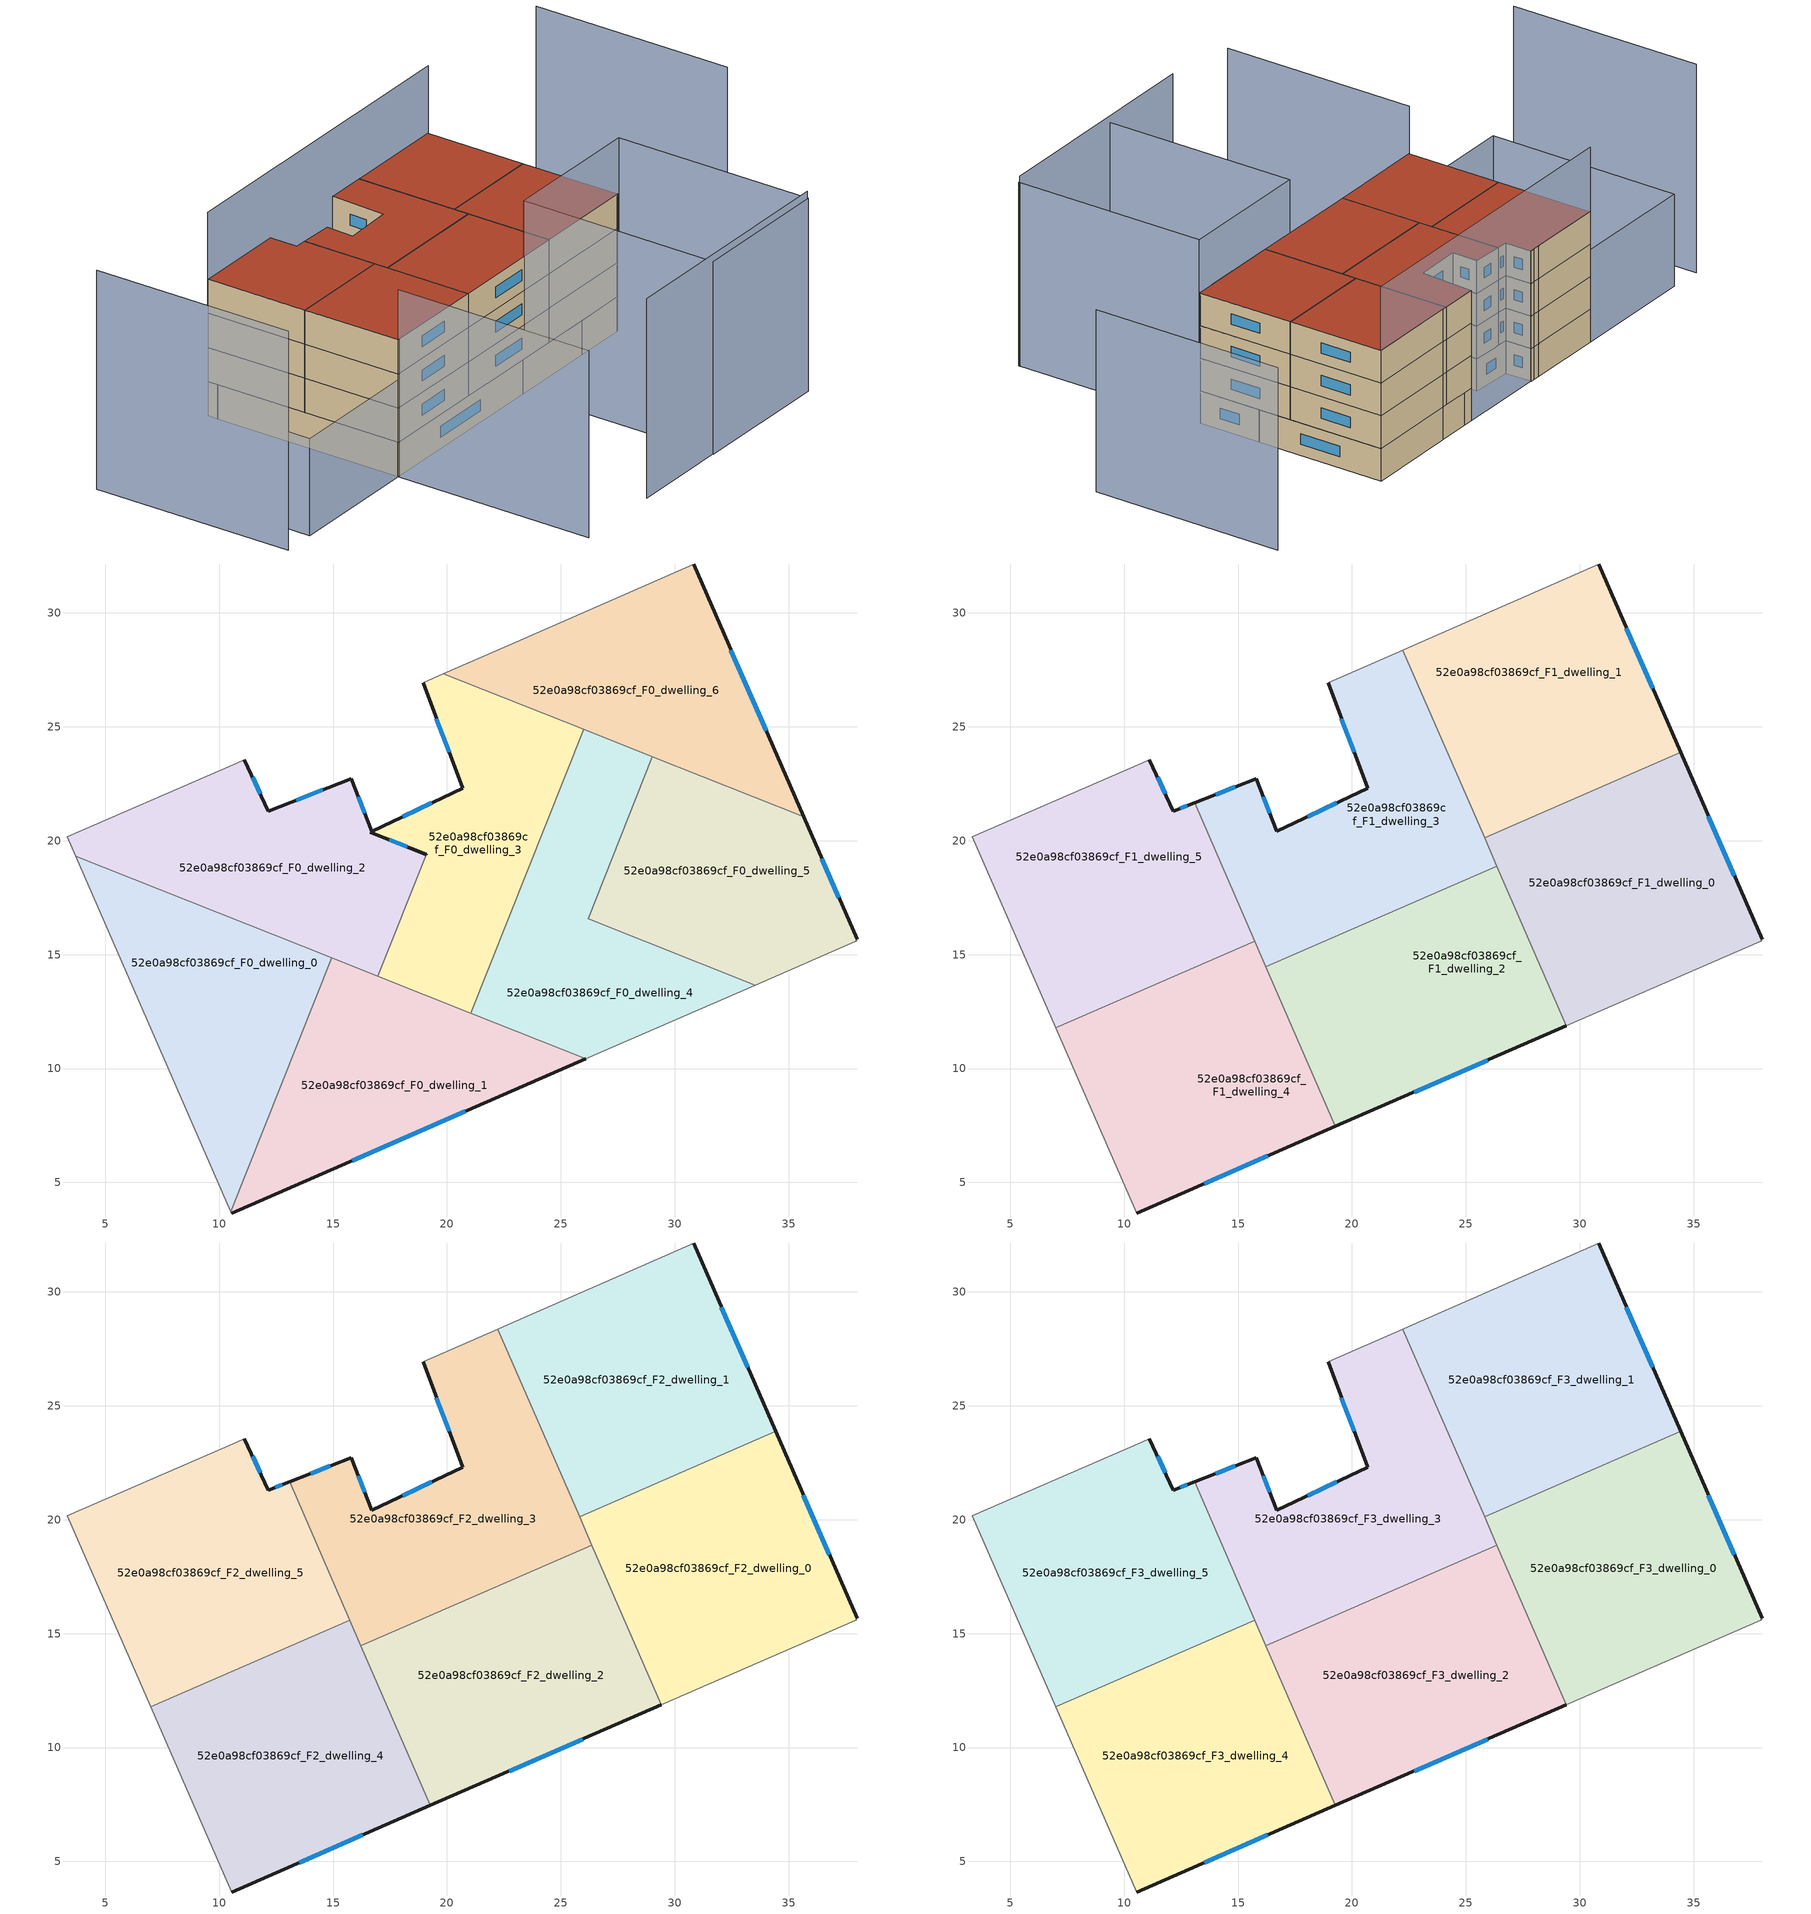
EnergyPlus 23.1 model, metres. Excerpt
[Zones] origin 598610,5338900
52e0a98cf03869cf_F0_dwelling_0
 floor ground (EU_floor_Construction): 14.95,14.86 10.52,3.72 3.71,19.32 z0
 wall to 52e0a98cf03869cf_F0_dwelling_1 (EU_wall_Construction): 10.52,3.72 14.95,14.86 z0:3
 wall adiabatic (EU_wall_Construction): 3.71,19.32 10.52,3.72 z0:3
 wall to 52e0a98cf03869cf_F0_dwelling_2 (EU_wall_Construction): 14.95,14.86 3.71,19.32 z0:3
52e0a98cf03869cf_F0_dwelling_1
 floor ground (EU_floor_Construction): 26.1,10.43 10.55,3.66 10.52,3.72 14.95,14.86 z0
 wall outside (EU_wall_Construction): 10.55,3.66 26.1,10.43 z0:3
 wall adiabatic (EU_wall_Construction): 10.52,3.72 10.55,3.66 z0:3
 wall to 52e0a98cf03869cf_F0_dwelling_4 (EU_wall_Construction): 26.1,10.43 21.05,12.43 z0:3
 wall to 52e0a98cf03869cf_F0_dwelling_3 (EU_wall_Construction): 21.05,12.43 16.97,14.05 z0:3
 wall to 52e0a98cf03869cf_F0_dwelling_2 (EU_wall_Construction): 16.97,14.06 14.95,14.86 z0:3
 window (EU_Window_Construction): 15.84,5.96 20.81,8.13 z1.02:1.98
52e0a98cf03869cf_F0_dwelling_2
 floor ground (EU_floor_Construction): 15.8,22.72 16.71,20.42 16.64,20.38 19.09,19.39 16.97,14.05 3.71,19.32 3.34,20.18 10.12,23.12 10.77,23.4 11.11,23.55 12.15,21.29 z0
 wall outside (EU_wall_Construction): 16.71,20.42 15.8,22.72 12.15,21.29 11.11,23.55 / 19.09,19.39 16.64,20.38 z0:3
 wall to 52e0a98cf03869cf_F0_dwelling_3 (EU_wall_Construction): 16.97,14.05 19.09,19.39 / 16.64,20.38 16.71,20.42 z0:3
 wall adiabatic (EU_wall_Construction): 11.11,23.55 10.77,23.4 10.12,23.12 3.34,20.18 3.71,19.32 z0:3
 window (EU_Window_Construction): 11.8,22.06 11.47,22.78 / 14.56,22.24 13.39,21.78 / 16.4,21.2 16.11,21.94 / 18.26,19.73 17.48,20.05 z1.02:1.98
52e0a98cf03869cf_F0_dwelling_3
 floor ground (EU_floor_Construction): 26,24.89 21.05,12.43 16.97,14.05 19.09,19.39 19.1,19.41 16.64,20.38 16.71,20.42 20.69,22.3 18.95,26.95 19.85,27.33 z0
 wall outside (EU_wall_Construction): 16.64,20.38 19.1,19.41 19.09,19.39 / 18.95,26.95 20.69,22.3 16.71,20.42 z0:3
 wall adiabatic (EU_wall_Construction): 19.85,27.33 18.95,26.95 z0:3
 wall to 52e0a98cf03869cf_F0_dwelling_4 (EU_wall_Construction): 21.05,12.43 26,24.89 z0:3
 wall to 52e0a98cf03869cf_F0_dwelling_6 (EU_wall_Construction): 26,24.89 19.85,27.33 z0:3
 window (EU_Window_Construction): 17.48,20.05 18.26,19.74 / 19.34,21.66 18.07,21.06 / 19.54,25.36 20.1,23.88 z1.02:1.98
52e0a98cf03869cf_F0_dwelling_4
 floor ground (EU_floor_Construction): 29.02,23.69 26.19,16.58 33.53,13.67 26.1,10.43 21.05,12.43 26,24.89 z0
 wall to 52e0a98cf03869cf_F0_dwelling_5 (EU_wall_Construction): 33.53,13.67 26.19,16.58 29.02,23.69 z0:3
 wall adiabatic (EU_wall_Construction): 26.1,10.43 33.53,13.67 z0:3
 wall to 52e0a98cf03869cf_F0_dwelling_6 (EU_wall_Construction): 29.02,23.69 26,24.89 z0:3
52e0a98cf03869cf_F0_dwelling_5
 floor ground (EU_floor_Construction): 35.66,21.05 38.01,15.67 37.95,15.59 33.53,13.67 26.19,16.58 29.02,23.69 z0
 wall outside (EU_wall_Construction): 38.01,15.67 35.66,21.05 z0:3
 wall adiabatic (EU_wall_Construction): 33.53,13.67 37.95,15.59 38.01,15.67 z0:3
 wall to 52e0a98cf03869cf_F0_dwelling_6 (EU_wall_Construction): 35.66,21.05 29.02,23.69 z0:3
 window (EU_Window_Construction): 37.21,17.5 36.46,19.22 z1.02:1.98
52e0a98cf03869cf_F0_dwelling_6
 floor ground (EU_floor_Construction): 30.82,32.15 35.66,21.05 19.85,27.33 22.67,28.56 z0
 wall outside (EU_wall_Construction): 35.66,21.05 30.82,32.15 z0:3
 wall adiabatic (EU_wall_Construction): 30.82,32.15 22.67,28.56 19.85,27.33 z0:3
 window (EU_Window_Construction): 34.02,24.83 32.47,28.37 z1.02:1.98
52e0a98cf03869cf_F1_dwelling_0
 floor to 52e0a98cf03869cf_F0_dwelling_5 (EU_floor_Construction): 35.66,21.05 38.01,15.67 37.95,15.59 33.53,13.67 27.61,16.02 26.75,17.98 27.98,21.07 31.63,22.65 z3
 floor to 52e0a98cf03869cf_F0_dwelling_6 (EU_floor_Construction): 34.43,23.88 35.66,21.05 31.63,22.65 z3
 floor to 52e0a98cf03869cf_F0_dwelling_4 (EU_floor_Construction): 27.98,21.07 26.75,17.98 25.82,20.13 z3; 33.53,13.67 29.41,11.87 27.61,16.02 z3
 wall outside (EU_wall_Construction): 38.01,15.67 34.43,23.88 z3:6
 wall to 52e0a98cf03869cf_F1_dwelling_1 (EU_wall_Construction): 34.43,23.88 25.82,20.13 z3:6
 wall adiabatic (EU_wall_Construction): 29.41,11.87 37.95,15.59 38.01,15.67 z3:6
 wall to 52e0a98cf03869cf_F1_dwelling_2 (EU_wall_Construction): 26.36,18.89 29.41,11.87 z3:6
 wall to 52e0a98cf03869cf_F1_dwelling_3 (EU_wall_Construction): 25.82,20.13 26.36,18.89 z3:6
 window (EU_Window_Construction): 36.79,18.46 35.65,21.08 z4.02:4.98
52e0a98cf03869cf_F1_dwelling_1
 floor to 52e0a98cf03869cf_F0_dwelling_6 (EU_floor_Construction): 30.82,32.15 34.43,23.88 31.63,22.65 23.28,25.97 22.23,28.37 22.67,28.56 z3
 floor to 52e0a98cf03869cf_F0_dwelling_5 (EU_floor_Construction): 31.63,22.65 27.98,21.07 29.02,23.69 z3
 floor to 52e0a98cf03869cf_F0_dwelling_4 (EU_floor_Construction): 29.02,23.69 27.98,21.07 25.82,20.13 24.93,22.18 26,24.89 z3
 floor to 52e0a98cf03869cf_F0_dwelling_3 (EU_floor_Construction): 26,24.89 24.93,22.18 23.28,25.97 z3
 wall outside (EU_wall_Construction): 34.43,23.88 30.82,32.15 z3:6
 wall adiabatic (EU_wall_Construction): 30.82,32.15 22.67,28.56 22.23,28.37 z3:6
 wall to 52e0a98cf03869cf_F1_dwelling_3 (EU_wall_Construction): 22.23,28.37 25.82,20.13 z3:6
 window (EU_Window_Construction): 33.2,26.69 32.05,29.33 z4.02:4.98
52e0a98cf03869cf_F1_dwelling_2
 floor to 52e0a98cf03869cf_F0_dwelling_4 (EU_floor_Construction): 26.75,17.98 26.19,16.58 27.61,16.02 29.41,11.87 26.1,10.43 21.05,12.43 23.04,17.44 26.36,18.89 z3
 floor to 52e0a98cf03869cf_F0_dwelling_3 (EU_floor_Construction): 23.04,17.44 21.05,12.43 16.97,14.05 17.33,14.95 z3
 floor to 52e0a98cf03869cf_F0_dwelling_5 (EU_floor_Construction): 26.75,17.98 27.61,16.02 26.19,16.58 z3
 floor to 52e0a98cf03869cf_F0_dwelling_1 (EU_floor_Construction): 26.1,10.43 19.28,7.46 16.29,14.33 z3
 floor to 52e0a98cf03869cf_F0_dwelling_2 (EU_floor_Construction): 17.33,14.95 16.97,14.06 16.29,14.33 16.22,14.47 z3
 wall outside (EU_wall_Construction): 19.28,7.46 29.41,11.87 z3:6
 wall to 52e0a98cf03869cf_F1_dwelling_3 (EU_wall_Construction): 26.36,18.89 16.22,14.47 z3:6
 wall to 52e0a98cf03869cf_F1_dwelling_4 (EU_wall_Construction): 16.22,14.47 19.28,7.46 z3:6
 window (EU_Window_Construction): 22.73,8.96 25.97,10.37 z4.02:4.98
52e0a98cf03869cf_F1_dwelling_3
 floor outside (EU_floor_Construction): 19.1,19.41 19.09,19.39 16.64,20.38 z3
 floor to 52e0a98cf03869cf_F0_dwelling_3 (EU_floor_Construction): 23.28,25.97 24.93,22.18 23.04,17.44 17.33,14.95 19.09,19.39 19.1,19.41 16.64,20.38 16.71,20.42 20.69,22.3 18.95,26.95 19.85,27.33 z3
 floor to 52e0a98cf03869cf_F0_dwelling_6 (EU_floor_Construction): 22.23,28.37 23.28,25.97 19.85,27.33 z3
 floor to 52e0a98cf03869cf_F0_dwelling_2 (EU_floor_Construction): 15.8,22.72 16.71,20.42 16.64,20.38 19.09,19.39 17.33,14.95 16.22,14.47 13.09,21.66 z3
 floor to 52e0a98cf03869cf_F0_dwelling_4 (EU_floor_Construction): 24.93,22.18 26.36,18.89 23.04,17.44 z3
 wall outside (EU_wall_Construction): 18.95,26.95 20.69,22.3 16.71,20.42 15.8,22.73 13.09,21.66 z3:6
 wall adiabatic (EU_wall_Construction): 22.23,28.37 18.95,26.95 z3:6
 wall to 52e0a98cf03869cf_F1_dwelling_5 (EU_wall_Construction): 13.09,21.66 15.73,15.6 z3:6
 wall to 52e0a98cf03869cf_F1_dwelling_4 (EU_wall_Construction): 15.73,15.6 16.22,14.47 z3:6
 window (EU_Window_Construction): 14.88,22.36 14.01,22.02 / 16.4,21.2 16.11,21.94 / 19.34,21.66 18.06,21.06 / 19.54,25.36 20.1,23.88 z4.02:4.98
52e0a98cf03869cf_F1_dwelling_4
 floor to 52e0a98cf03869cf_F0_dwelling_0 (EU_floor_Construction): 14.95,14.86 10.52,3.72 7,11.79 14.47,15.05 z3
 floor to 52e0a98cf03869cf_F0_dwelling_1 (EU_floor_Construction): 16.29,14.33 19.28,7.46 10.55,3.66 10.52,3.72 14.95,14.86 z3
 floor to 52e0a98cf03869cf_F0_dwelling_2 (EU_floor_Construction): 15.73,15.6 16.29,14.33 14.47,15.05 z3
 wall outside (EU_wall_Construction): 10.55,3.66 19.28,7.46 z3:6
 wall to 52e0a98cf03869cf_F1_dwelling_5 (EU_wall_Construction): 15.73,15.6 7,11.79 z3:6
 wall adiabatic (EU_wall_Construction): 7,11.79 10.55,3.66 z3:6
 window (EU_Window_Construction): 13.52,4.95 16.31,6.17 z4.02:4.98
52e0a98cf03869cf_F1_dwelling_5
 floor to 52e0a98cf03869cf_F0_dwelling_2 (EU_floor_Construction): 13.09,21.66 15.73,15.6 14.47,15.05 3.71,19.32 3.34,20.18 10.12,23.12 10.77,23.4 11.11,23.55 12.15,21.29 z3
 floor to 52e0a98cf03869cf_F0_dwelling_0 (EU_floor_Construction): 14.47,15.05 7,11.79 3.71,19.32 z3
 wall outside (EU_wall_Construction): 13.09,21.66 12.15,21.29 11.11,23.55 z3:6
 wall adiabatic (EU_wall_Construction): 11.11,23.55 10.77,23.4 10.12,23.12 3.34,20.18 7,11.79 z3:6
 window (EU_Window_Construction): 12.77,21.53 12.47,21.42 / 11.8,22.06 11.47,22.78 z4.02:4.98
52e0a98cf03869cf_F2_dwelling_0
 floor to 52e0a98cf03869cf_F1_dwelling_0 (EU_floor_Construction): 34.43,23.88 38.01,15.67 37.95,15.59 29.41,11.87 25.82,20.13 z6
 wall outside (EU_wall_Construction): 38.01,15.67 34.43,23.88 z6:9
 wall to 52e0a98cf03869cf_F2_dwelling_1 (EU_wall_Construction): 34.43,23.88 25.82,20.13 z6:9
 wall adiabatic (EU_wall_Construction): 29.41,11.87 37.95,15.59 38.01,15.67 z6:9
 wall to 52e0a98cf03869cf_F2_dwelling_2 (EU_wall_Construction): 26.36,18.89 29.41,11.87 z6:9
 wall to 52e0a98cf03869cf_F2_dwelling_3 (EU_wall_Construction): 25.82,20.13 26.36,18.89 z6:9
 window (EU_Window_Construction): 36.79,18.46 35.65,21.08 z7.02:7.98
52e0a98cf03869cf_F2_dwelling_1
 floor to 52e0a98cf03869cf_F1_dwelling_1 (EU_floor_Construction): 30.82,32.15 34.43,23.88 25.82,20.13 22.23,28.37 22.67,28.56 z6
 wall outside (EU_wall_Construction): 34.43,23.88 30.82,32.15 z6:9
 wall adiabatic (EU_wall_Construction): 30.82,32.15 22.67,28.56 22.23,28.37 z6:9
 wall to 52e0a98cf03869cf_F2_dwelling_3 (EU_wall_Construction): 22.23,28.37 25.82,20.13 z6:9
 window (EU_Window_Construction): 33.2,26.69 32.05,29.33 z7.02:7.98
52e0a98cf03869cf_F2_dwelling_2
 floor to 52e0a98cf03869cf_F1_dwelling_2 (EU_floor_Construction): 26.36,18.89 29.41,11.87 19.28,7.46 16.22,14.47 z6
 wall outside (EU_wall_Construction): 19.28,7.46 29.41,11.87 z6:9
 wall to 52e0a98cf03869cf_F2_dwelling_3 (EU_wall_Construction): 26.36,18.89 16.22,14.47 z6:9
 wall to 52e0a98cf03869cf_F2_dwelling_4 (EU_wall_Construction): 16.22,14.47 19.28,7.46 z6:9
 window (EU_Window_Construction): 22.73,8.96 25.97,10.37 z7.02:7.98
52e0a98cf03869cf_F2_dwelling_3
 floor to 52e0a98cf03869cf_F1_dwelling_3 (EU_floor_Construction): 22.23,28.37 26.36,18.89 16.22,14.47 13.09,21.66 15.8,22.73 16.71,20.42 20.69,22.3 18.95,26.95 z6
 wall outside (EU_wall_Construction): 18.95,26.95 20.69,22.3 16.71,20.42 15.8,22.73 13.09,21.66 z6:9
 wall adiabatic (EU_wall_Construction): 22.23,28.37 18.95,26.95 z6:9
 wall to 52e0a98cf03869cf_F2_dwelling_5 (EU_wall_Construction): 13.09,21.66 15.73,15.6 z6:9
 wall to 52e0a98cf03869cf_F2_dwelling_4 (EU_wall_Construction): 15.73,15.6 16.22,14.47 z6:9
 window (EU_Window_Construction): 14.88,22.36 14.01,22.02 / 16.4,21.2 16.11,21.94 / 19.34,21.66 18.06,21.06 / 19.54,25.36 20.1,23.88 z7.02:7.98
52e0a98cf03869cf_F2_dwelling_4
 floor to 52e0a98cf03869cf_F1_dwelling_4 (EU_floor_Construction): 15.73,15.6 19.28,7.46 10.55,3.66 7,11.79 z6
 wall outside (EU_wall_Construction): 10.55,3.66 19.28,7.46 z6:9
 wall to 52e0a98cf03869cf_F2_dwelling_5 (EU_wall_Construction): 15.73,15.6 7,11.79 z6:9
 wall adiabatic (EU_wall_Construction): 7,11.79 10.55,3.66 z6:9
 window (EU_Window_Construction): 13.52,4.95 16.31,6.17 z7.02:7.98
52e0a98cf03869cf_F2_dwelling_5
 floor to 52e0a98cf03869cf_F1_dwelling_5 (EU_floor_Construction): 13.09,21.66 15.73,15.6 7,11.79 3.34,20.18 10.12,23.12 10.77,23.4 11.11,23.55 12.15,21.29 z6
 wall outside (EU_wall_Construction): 13.09,21.66 12.15,21.29 11.11,23.55 z6:9
 wall adiabatic (EU_wall_Construction): 11.11,23.55 10.77,23.4 10.12,23.12 3.34,20.18 7,11.79 z6:9
 window (EU_Window_Construction): 12.77,21.53 12.47,21.42 / 11.8,22.06 11.47,22.78 z7.02:7.98
52e0a98cf03869cf_F3_dwelling_0
 floor to 52e0a98cf03869cf_F2_dwelling_0 (EU_floor_Construction): 34.43,23.88 38.01,15.67 37.95,15.59 29.41,11.87 25.82,20.13 z9
 wall outside (EU_wall_Construction): 38.01,15.67 34.43,23.88 z9:12
 wall to 52e0a98cf03869cf_F3_dwelling_1 (EU_wall_Construction): 34.43,23.88 25.82,20.13 z9:12
 wall adiabatic (EU_wall_Construction): 29.41,11.87 37.95,15.59 38.01,15.67 z9:12
 wall to 52e0a98cf03869cf_F3_dwelling_2 (EU_wall_Construction): 26.36,18.89 29.41,11.87 z9:12
 wall to 52e0a98cf03869cf_F3_dwelling_3 (EU_wall_Construction): 25.82,20.13 26.36,18.89 z9:12
 window (EU_Window_Construction): 36.79,18.46 35.65,21.08 z10.02:10.98
 roof outside (EU_roof_Construction): 37.95,15.59 38.01,15.67 34.43,23.88 25.82,20.13 29.41,11.87 z12
52e0a98cf03869cf_F3_dwelling_1
 floor to 52e0a98cf03869cf_F2_dwelling_1 (EU_floor_Construction): 30.82,32.15 34.43,23.88 25.82,20.13 22.23,28.37 22.67,28.56 z9
 wall outside (EU_wall_Construction): 34.43,23.88 30.82,32.15 z9:12
 wall adiabatic (EU_wall_Construction): 30.82,32.15 22.67,28.56 22.23,28.37 z9:12
 wall to 52e0a98cf03869cf_F3_dwelling_3 (EU_wall_Construction): 22.23,28.37 25.82,20.13 z9:12
 window (EU_Window_Construction): 33.2,26.69 32.05,29.33 z10.02:10.98
 roof outside (EU_roof_Construction): 34.43,23.88 30.82,32.15 22.67,28.56 22.23,28.37 25.82,20.13 z12
52e0a98cf03869cf_F3_dwelling_2
 floor to 52e0a98cf03869cf_F2_dwelling_2 (EU_floor_Construction): 26.36,18.89 29.41,11.87 19.28,7.46 16.22,14.47 z9
 wall outside (EU_wall_Construction): 19.28,7.46 29.41,11.87 z9:12
 wall to 52e0a98cf03869cf_F3_dwelling_3 (EU_wall_Construction): 26.36,18.89 16.22,14.47 z9:12
 wall to 52e0a98cf03869cf_F3_dwelling_4 (EU_wall_Construction): 16.22,14.47 19.28,7.46 z9:12
 window (EU_Window_Construction): 22.73,8.96 25.97,10.37 z10.02:10.98
 roof outside (EU_roof_Construction): 29.41,11.87 26.36,18.89 16.22,14.47 19.28,7.46 z12
52e0a98cf03869cf_F3_dwelling_3
 floor to 52e0a98cf03869cf_F2_dwelling_3 (EU_floor_Construction): 22.23,28.37 26.36,18.89 16.22,14.47 13.09,21.66 15.8,22.73 16.71,20.42 20.69,22.3 18.95,26.95 z9
 wall outside (EU_wall_Construction): 18.95,26.95 20.69,22.3 16.71,20.42 15.8,22.73 13.09,21.66 z9:12
 wall adiabatic (EU_wall_Construction): 22.23,28.37 18.95,26.95 z9:12
 wall to 52e0a98cf03869cf_F3_dwelling_5 (EU_wall_Construction): 13.09,21.66 15.73,15.6 z9:12
 wall to 52e0a98cf03869cf_F3_dwelling_4 (EU_wall_Construction): 15.73,15.6 16.22,14.47 z9:12
 window (EU_Window_Construction): 14.88,22.36 14.01,22.02 / 16.4,21.2 16.11,21.94 / 19.34,21.66 18.06,21.06 / 19.54,25.36 20.1,23.88 z10.02:10.98
 roof outside (EU_roof_Construction): 26.36,18.89 22.23,28.37 18.95,26.95 20.69,22.3 16.71,20.42 15.8,22.73 13.09,21.66 16.22,14.47 z12
52e0a98cf03869cf_F3_dwelling_4
 floor to 52e0a98cf03869cf_F2_dwelling_4 (EU_floor_Construction): 15.73,15.6 19.28,7.46 10.55,3.66 7,11.79 z9
 wall outside (EU_wall_Construction): 10.55,3.66 19.28,7.46 z9:12
 wall to 52e0a98cf03869cf_F3_dwelling_5 (EU_wall_Construction): 15.73,15.6 7,11.79 z9:12
 wall adiabatic (EU_wall_Construction): 7,11.79 10.55,3.66 z9:12
 window (EU_Window_Construction): 13.52,4.95 16.31,6.17 z10.02:10.98
 roof outside (EU_roof_Construction): 19.28,7.46 15.73,15.6 7,11.79 10.55,3.66 z12
52e0a98cf03869cf_F3_dwelling_5
 floor to 52e0a98cf03869cf_F2_dwelling_5 (EU_floor_Construction): 13.09,21.66 15.73,15.6 7,11.79 3.34,20.18 10.12,23.12 10.77,23.4 11.11,23.55 12.15,21.29 z9
 wall outside (EU_wall_Construction): 13.09,21.66 12.15,21.29 11.11,23.55 z9:12
 wall adiabatic (EU_wall_Construction): 11.11,23.55 10.77,23.4 10.12,23.12 3.34,20.18 7,11.79 z9:12
 window (EU_Window_Construction): 12.77,21.53 12.47,21.42 / 11.8,22.06 11.47,22.78 z10.02:10.98
 roof outside (EU_roof_Construction): 15.73,15.6 13.09,21.66 12.15,21.29 11.11,23.55 10.77,23.4 10.12,23.12 3.34,20.18 7,11.79 z12
shading: 10.54,3.69 17.75,-12.85 z0:16.4; -10.49,14.25 -3.25,-2.32 z0:19.2; 25.08,-9.55 45.23,-0.72 z0:17.5; 26.21,10.47 38.09,15.65 / 38.09,15.65 45.26,-0.8 / 45.26,-0.8 33.38,-5.97 / 33.38,-5.97 26.21,10.47 z0:16.9; 51.65,21.52 44.44,38.08 z0:16.8; 10.55,3.66 -0.53,-1.15 / -0.53,-1.15 -7.71,15.4 / -7.71,15.4 3.36,20.2 / 3.36,20.2 10.55,3.66 z0:8.5; 30.84,32.11 3.31,20.14 z0:17.9
[Building]
EU S2 Campaign: North Axis=0; Terrain=City; Solar Distribution=FullExterior
[Site:Location]
Vienna: Latitude=48; Longitude=16.5; Time Zone=1; Elevation=183
[SizingPeriod:WeatherFileDays]
AnnualSizingPeriod: Begin Month=1; Begin Day of Month=1; End Month=12; End Day of Month=31; Day of Week for Start Day=Monday; Use Weather File Daylight Saving Period=No; Use Weather File Rain and Snow Indicators=No
[MATERIAL]
EU_InternalMass_Material: Roughness=MediumRough; Thickness=0.1; Conductivity=1; Density=1800; Specific Heat=900; Thermal Absorptance=0.9; Solar Absorptance=0.7; Visible Absorptance=0.7
[MATERIAL:NOMASS] Roughness=MediumRough; Thermal Absorptance=0.9; Solar Absorptance=0.7; Visible Absorptance=0.7
Name | Thermal Resistance
EU_wall_NoMass | 0.942466
EU_roof_NoMass | 0.551687
EU_floor_NoMass | 0.66527
[WINDOWMATERIAL:SIMPLEGLAZINGSYSTEM]
EU_Window_SimpleGlazing: UFactor=2.03367; Solar Heat Gain Coefficient=0.65; Visible Transmittance=0.65
[CONSTRUCTION]
EU_wall_Construction: EU_wall_NoMass
EU_roof_Construction: EU_roof_NoMass
EU_floor_Construction: EU_floor_NoMass
EU_Window_Construction: EU_Window_SimpleGlazing
EU_InternalMass_Construction: EU_InternalMass_Material
[ZONE] Type=1; Multiplier=1; Ceiling Height=autocalculate; Floor Area=autocalculate; Part of Total Floor Area=Yes
Name | Volume
52e0a98cf03869cf_F0_dwelling_0 | 217.397
52e0a98cf03869cf_F1_dwelling_0; 52e0a98cf03869cf_F2_dwelling_0; 52e0a98cf03869cf_F3_dwelling_0 | 253.63
52e0a98cf03869cf_F0_dwelling_1 | 217.39
52e0a98cf03869cf_F1_dwelling_1; 52e0a98cf03869cf_F2_dwelling_1; 52e0a98cf03869cf_F3_dwelling_1 | 253.622
52e0a98cf03869cf_F0_dwelling_2 | 229.225
52e0a98cf03869cf_F1_dwelling_2; 52e0a98cf03869cf_F2_dwelling_2; 52e0a98cf03869cf_F3_dwelling_2 | 253.649
52e0a98cf03869cf_F0_dwelling_3 | 206.827
52e0a98cf03869cf_F1_dwelling_3; 52e0a98cf03869cf_F2_dwelling_3; 52e0a98cf03869cf_F3_dwelling_3 | 253.655
52e0a98cf03869cf_F0_dwelling_4 | 217.392
52e0a98cf03869cf_F1_dwelling_4; 52e0a98cf03869cf_F2_dwelling_4; 52e0a98cf03869cf_F3_dwelling_4 | 253.617
52e0a98cf03869cf_F0_dwelling_5 | 216.137
52e0a98cf03869cf_F1_dwelling_5; 52e0a98cf03869cf_F2_dwelling_5; 52e0a98cf03869cf_F3_dwelling_5 | 253.633
52e0a98cf03869cf_F0_dwelling_6 | 217.402
[INTERNALMASS] Construction=EU_InternalMass_Construction
Name | Zone or ZoneList | Surface Area
52e0a98cf03869cf_F0_dwelling_0_EU_InternalMass | 52e0a98cf03869cf_F0_dwelling_0 | 72.4671
52e0a98cf03869cf_F0_dwelling_1_EU_InternalMass | 52e0a98cf03869cf_F0_dwelling_1 | 72.4639
52e0a98cf03869cf_F0_dwelling_2_EU_InternalMass | 52e0a98cf03869cf_F0_dwelling_2 | 76.4248
52e0a98cf03869cf_F0_dwelling_3_EU_InternalMass | 52e0a98cf03869cf_F0_dwelling_3 | 68.9419
52e0a98cf03869cf_F0_dwelling_4_EU_InternalMass | 52e0a98cf03869cf_F0_dwelling_4 | 72.4659
52e0a98cf03869cf_F0_dwelling_5_EU_InternalMass | 52e0a98cf03869cf_F0_dwelling_5 | 72.0465
52e0a98cf03869cf_F0_dwelling_6_EU_InternalMass | 52e0a98cf03869cf_F0_dwelling_6 | 72.4678
52e0a98cf03869cf_F1_dwelling_0_EU_InternalMass | 52e0a98cf03869cf_F1_dwelling_0 | 84.5436
52e0a98cf03869cf_F1_dwelling_1_EU_InternalMass | 52e0a98cf03869cf_F1_dwelling_1 | 84.5408
52e0a98cf03869cf_F1_dwelling_2_EU_InternalMass | 52e0a98cf03869cf_F1_dwelling_2 | 84.55
52e0a98cf03869cf_F1_dwelling_3_EU_InternalMass | 52e0a98cf03869cf_F1_dwelling_3 | 84.5515
52e0a98cf03869cf_F1_dwelling_4_EU_InternalMass | 52e0a98cf03869cf_F1_dwelling_4 | 84.5393
52e0a98cf03869cf_F1_dwelling_5_EU_InternalMass | 52e0a98cf03869cf_F1_dwelling_5 | 84.5445
52e0a98cf03869cf_F2_dwelling_0_EU_InternalMass | 52e0a98cf03869cf_F2_dwelling_0 | 84.5436
52e0a98cf03869cf_F2_dwelling_1_EU_InternalMass | 52e0a98cf03869cf_F2_dwelling_1 | 84.5408
52e0a98cf03869cf_F2_dwelling_2_EU_InternalMass | 52e0a98cf03869cf_F2_dwelling_2 | 84.55
52e0a98cf03869cf_F2_dwelling_3_EU_InternalMass | 52e0a98cf03869cf_F2_dwelling_3 | 84.5515
52e0a98cf03869cf_F2_dwelling_4_EU_InternalMass | 52e0a98cf03869cf_F2_dwelling_4 | 84.5393
52e0a98cf03869cf_F2_dwelling_5_EU_InternalMass | 52e0a98cf03869cf_F2_dwelling_5 | 84.5445
52e0a98cf03869cf_F3_dwelling_0_EU_InternalMass | 52e0a98cf03869cf_F3_dwelling_0 | 84.5436
52e0a98cf03869cf_F3_dwelling_1_EU_InternalMass | 52e0a98cf03869cf_F3_dwelling_1 | 84.5408
52e0a98cf03869cf_F3_dwelling_2_EU_InternalMass | 52e0a98cf03869cf_F3_dwelling_2 | 84.55
52e0a98cf03869cf_F3_dwelling_3_EU_InternalMass | 52e0a98cf03869cf_F3_dwelling_3 | 84.5515
52e0a98cf03869cf_F3_dwelling_4_EU_InternalMass | 52e0a98cf03869cf_F3_dwelling_4 | 84.5393
52e0a98cf03869cf_F3_dwelling_5_EU_InternalMass | 52e0a98cf03869cf_F3_dwelling_5 | 84.5445
[OTHEREQUIPMENT] Fuel Type=Electricity; Design Level Calculation Method=Watts/Area; Power per Zone Floor Area=1; Fraction Latent=0; Fraction Radiant=0; Fraction Lost=0; Carbon Dioxide Generation Rate=0; EndUse Subcategory=EU_Step8_InternalGains
Name | Zone or ZoneList or Space or SpaceList | Schedule
EU_Step8_InternalGain_52e0a98cf03869cf_F0_dwelling_0_f000 | 52e0a98cf03869cf_F0_dwelling_0 | EU_Step8_GainSchedule_52e0a98cf03869cf_F0_dwelling_0_f000
EU_Step8_InternalGain_52e0a98cf03869cf_F0_dwelling_1_f000 | 52e0a98cf03869cf_F0_dwelling_1 | EU_Step8_GainSchedule_52e0a98cf03869cf_F0_dwelling_1_f000
EU_Step8_InternalGain_52e0a98cf03869cf_F0_dwelling_2_f000 | 52e0a98cf03869cf_F0_dwelling_2 | EU_Step8_GainSchedule_52e0a98cf03869cf_F0_dwelling_2_f000
EU_Step8_InternalGain_52e0a98cf03869cf_F0_dwelling_3_f000 | 52e0a98cf03869cf_F0_dwelling_3 | EU_Step8_GainSchedule_52e0a98cf03869cf_F0_dwelling_3_f000
EU_Step8_InternalGain_52e0a98cf03869cf_F0_dwelling_4_f000 | 52e0a98cf03869cf_F0_dwelling_4 | EU_Step8_GainSchedule_52e0a98cf03869cf_F0_dwelling_4_f000
EU_Step8_InternalGain_52e0a98cf03869cf_F0_dwelling_5_f000 | 52e0a98cf03869cf_F0_dwelling_5 | EU_Step8_GainSchedule_52e0a98cf03869cf_F0_dwelling_5_f000
EU_Step8_InternalGain_52e0a98cf03869cf_F0_dwelling_6_f000 | 52e0a98cf03869cf_F0_dwelling_6 | EU_Step8_GainSchedule_52e0a98cf03869cf_F0_dwelling_6_f000
EU_Step8_InternalGain_52e0a98cf03869cf_F1_dwelling_0_f000 | 52e0a98cf03869cf_F1_dwelling_0 | EU_Step8_GainSchedule_52e0a98cf03869cf_F1_dwelling_0_f000
EU_Step8_InternalGain_52e0a98cf03869cf_F1_dwelling_1_f000 | 52e0a98cf03869cf_F1_dwelling_1 | EU_Step8_GainSchedule_52e0a98cf03869cf_F1_dwelling_1_f000
EU_Step8_InternalGain_52e0a98cf03869cf_F1_dwelling_2_f000 | 52e0a98cf03869cf_F1_dwelling_2 | EU_Step8_GainSchedule_52e0a98cf03869cf_F1_dwelling_2_f000
EU_Step8_InternalGain_52e0a98cf03869cf_F1_dwelling_3_f000 | 52e0a98cf03869cf_F1_dwelling_3 | EU_Step8_GainSchedule_52e0a98cf03869cf_F1_dwelling_3_f000
EU_Step8_InternalGain_52e0a98cf03869cf_F1_dwelling_4_f000 | 52e0a98cf03869cf_F1_dwelling_4 | EU_Step8_GainSchedule_52e0a98cf03869cf_F1_dwelling_4_f000
EU_Step8_InternalGain_52e0a98cf03869cf_F1_dwelling_5_f000 | 52e0a98cf03869cf_F1_dwelling_5 | EU_Step8_GainSchedule_52e0a98cf03869cf_F1_dwelling_5_f000
EU_Step8_InternalGain_52e0a98cf03869cf_F2_dwelling_0_f000 | 52e0a98cf03869cf_F2_dwelling_0 | EU_Step8_GainSchedule_52e0a98cf03869cf_F2_dwelling_0_f000
EU_Step8_InternalGain_52e0a98cf03869cf_F2_dwelling_1_f000 | 52e0a98cf03869cf_F2_dwelling_1 | EU_Step8_GainSchedule_52e0a98cf03869cf_F2_dwelling_1_f000
EU_Step8_InternalGain_52e0a98cf03869cf_F2_dwelling_2_f000 | 52e0a98cf03869cf_F2_dwelling_2 | EU_Step8_GainSchedule_52e0a98cf03869cf_F2_dwelling_2_f000
EU_Step8_InternalGain_52e0a98cf03869cf_F2_dwelling_3_f000 | 52e0a98cf03869cf_F2_dwelling_3 | EU_Step8_GainSchedule_52e0a98cf03869cf_F2_dwelling_3_f000
EU_Step8_InternalGain_52e0a98cf03869cf_F2_dwelling_4_f000 | 52e0a98cf03869cf_F2_dwelling_4 | EU_Step8_GainSchedule_52e0a98cf03869cf_F2_dwelling_4_f000
EU_Step8_InternalGain_52e0a98cf03869cf_F2_dwelling_5_f000 | 52e0a98cf03869cf_F2_dwelling_5 | EU_Step8_GainSchedule_52e0a98cf03869cf_F2_dwelling_5_f000
EU_Step8_InternalGain_52e0a98cf03869cf_F3_dwelling_0_f000 | 52e0a98cf03869cf_F3_dwelling_0 | EU_Step8_GainSchedule_52e0a98cf03869cf_F3_dwelling_0_f000
EU_Step8_InternalGain_52e0a98cf03869cf_F3_dwelling_1_f000 | 52e0a98cf03869cf_F3_dwelling_1 | EU_Step8_GainSchedule_52e0a98cf03869cf_F3_dwelling_1_f000
EU_Step8_InternalGain_52e0a98cf03869cf_F3_dwelling_2_f000 | 52e0a98cf03869cf_F3_dwelling_2 | EU_Step8_GainSchedule_52e0a98cf03869cf_F3_dwelling_2_f000
EU_Step8_InternalGain_52e0a98cf03869cf_F3_dwelling_3_f000 | 52e0a98cf03869cf_F3_dwelling_3 | EU_Step8_GainSchedule_52e0a98cf03869cf_F3_dwelling_3_f000
EU_Step8_InternalGain_52e0a98cf03869cf_F3_dwelling_4_f000 | 52e0a98cf03869cf_F3_dwelling_4 | EU_Step8_GainSchedule_52e0a98cf03869cf_F3_dwelling_4_f000
EU_Step8_InternalGain_52e0a98cf03869cf_F3_dwelling_5_f000 | 52e0a98cf03869cf_F3_dwelling_5 | EU_Step8_GainSchedule_52e0a98cf03869cf_F3_dwelling_5_f000
[ZONEVENTILATION:DESIGNFLOWRATE] Schedule=EU_AlwaysOn; Design Flow Rate Calculation Method=AirChanges/Hour; Air Changes per Hour=0.530523; Ventilation Type=Natural; Fan Pressure Rise=0; Fan Total Efficiency=1; Constant Term Coefficient=1; Temperature Term Coefficient=0; Velocity Term Coefficient=0; Velocity Squared Term Coefficient=0; Minimum Indoor Temperature=-100; Maximum Indoor Temperature=100; Delta Temperature=-100; Minimum Outdoor Temperature=-100; Maximum Outdoor Temperature=100; Maximum Wind Speed=40
Name | Zone or ZoneList or Space or SpaceList
EU_ConstantAir_52e0a98cf03869cf_F0_dwelling_0 | 52e0a98cf03869cf_F0_dwelling_0
EU_ConstantAir_52e0a98cf03869cf_F0_dwelling_1 | 52e0a98cf03869cf_F0_dwelling_1
EU_ConstantAir_52e0a98cf03869cf_F0_dwelling_2 | 52e0a98cf03869cf_F0_dwelling_2
EU_ConstantAir_52e0a98cf03869cf_F0_dwelling_3 | 52e0a98cf03869cf_F0_dwelling_3
EU_ConstantAir_52e0a98cf03869cf_F0_dwelling_4 | 52e0a98cf03869cf_F0_dwelling_4
EU_ConstantAir_52e0a98cf03869cf_F0_dwelling_5 | 52e0a98cf03869cf_F0_dwelling_5
EU_ConstantAir_52e0a98cf03869cf_F0_dwelling_6 | 52e0a98cf03869cf_F0_dwelling_6
EU_ConstantAir_52e0a98cf03869cf_F1_dwelling_0 | 52e0a98cf03869cf_F1_dwelling_0
EU_ConstantAir_52e0a98cf03869cf_F1_dwelling_1 | 52e0a98cf03869cf_F1_dwelling_1
EU_ConstantAir_52e0a98cf03869cf_F1_dwelling_2 | 52e0a98cf03869cf_F1_dwelling_2
EU_ConstantAir_52e0a98cf03869cf_F1_dwelling_3 | 52e0a98cf03869cf_F1_dwelling_3
EU_ConstantAir_52e0a98cf03869cf_F1_dwelling_4 | 52e0a98cf03869cf_F1_dwelling_4
EU_ConstantAir_52e0a98cf03869cf_F1_dwelling_5 | 52e0a98cf03869cf_F1_dwelling_5
EU_ConstantAir_52e0a98cf03869cf_F2_dwelling_0 | 52e0a98cf03869cf_F2_dwelling_0
EU_ConstantAir_52e0a98cf03869cf_F2_dwelling_1 | 52e0a98cf03869cf_F2_dwelling_1
EU_ConstantAir_52e0a98cf03869cf_F2_dwelling_2 | 52e0a98cf03869cf_F2_dwelling_2
EU_ConstantAir_52e0a98cf03869cf_F2_dwelling_3 | 52e0a98cf03869cf_F2_dwelling_3
EU_ConstantAir_52e0a98cf03869cf_F2_dwelling_4 | 52e0a98cf03869cf_F2_dwelling_4
EU_ConstantAir_52e0a98cf03869cf_F2_dwelling_5 | 52e0a98cf03869cf_F2_dwelling_5
EU_ConstantAir_52e0a98cf03869cf_F3_dwelling_0 | 52e0a98cf03869cf_F3_dwelling_0
EU_ConstantAir_52e0a98cf03869cf_F3_dwelling_1 | 52e0a98cf03869cf_F3_dwelling_1
EU_ConstantAir_52e0a98cf03869cf_F3_dwelling_2 | 52e0a98cf03869cf_F3_dwelling_2
EU_ConstantAir_52e0a98cf03869cf_F3_dwelling_3 | 52e0a98cf03869cf_F3_dwelling_3
EU_ConstantAir_52e0a98cf03869cf_F3_dwelling_4 | 52e0a98cf03869cf_F3_dwelling_4
EU_ConstantAir_52e0a98cf03869cf_F3_dwelling_5 | 52e0a98cf03869cf_F3_dwelling_5
[HVACTEMPLATE:THERMOSTAT] Constant Heating Setpoint=20; Constant Cooling Setpoint=50
EU_HeatOnly_52e0a98cf03869cf_F0_dwelling_0; EU_HeatOnly_52e0a98cf03869cf_F0_dwelling_1; EU_HeatOnly_52e0a98cf03869cf_F0_dwelling_2; EU_HeatOnly_52e0a98cf03869cf_F0_dwelling_3; EU_HeatOnly_52e0a98cf03869cf_F0_dwelling_4; EU_HeatOnly_52e0a98cf03869cf_F0_dwelling_5; EU_HeatOnly_52e0a98cf03869cf_F0_dwelling_6; EU_HeatOnly_52e0a98cf03869cf_F1_dwelling_0; EU_HeatOnly_52e0a98cf03869cf_F1_dwelling_1; EU_HeatOnly_52e0a98cf03869cf_F1_dwelling_2; EU_HeatOnly_52e0a98cf03869cf_F1_dwelling_3; EU_HeatOnly_52e0a98cf03869cf_F1_dwelling_4; EU_HeatOnly_52e0a98cf03869cf_F1_dwelling_5; EU_HeatOnly_52e0a98cf03869cf_F2_dwelling_0; EU_HeatOnly_52e0a98cf03869cf_F2_dwelling_1; EU_HeatOnly_52e0a98cf03869cf_F2_dwelling_2; EU_HeatOnly_52e0a98cf03869cf_F2_dwelling_3; EU_HeatOnly_52e0a98cf03869cf_F2_dwelling_4; EU_HeatOnly_52e0a98cf03869cf_F2_dwelling_5; EU_HeatOnly_52e0a98cf03869cf_F3_dwelling_0; EU_HeatOnly_52e0a98cf03869cf_F3_dwelling_1; EU_HeatOnly_52e0a98cf03869cf_F3_dwelling_2; EU_HeatOnly_52e0a98cf03869cf_F3_dwelling_3; EU_HeatOnly_52e0a98cf03869cf_F3_dwelling_4; EU_HeatOnly_52e0a98cf03869cf_F3_dwelling_5
[HVACTEMPLATE:ZONE:IDEALLOADSAIRSYSTEM] System Availability Schedule=EU_AlwaysOn; Maximum Heating Supply Air Temperature=50; Minimum Cooling Supply Air Temperature=13; Maximum Heating Supply Air Humidity Ratio=0.0156; Minimum Cooling Supply Air Humidity Ratio=0.0077; Heating Limit=NoLimit; Cooling Limit=NoLimit; Heating Availability Schedule=EU_AlwaysOn; Cooling Availability Schedule=EU_CoolingOff; Dehumidification Control Type=ConstantSensibleHeatRatio; Cooling Sensible Heat Ratio=0.7; Dehumidification Setpoint=60; Humidification Control Type=None; Humidification Setpoint=30; Outdoor Air Method=None; Outdoor Air Flow Rate per Person=0.00944; Outdoor Air Flow Rate per Zone Floor Area=0; Outdoor Air Flow Rate per Zone=0; Demand Controlled Ventilation Type=None; Outdoor Air Economizer Type=NoEconomizer; Heat Recovery Type=None; Sensible Heat Recovery Effectiveness=0.7; Latent Heat Recovery Effectiveness=0.65
Name | Template Thermostat
52e0a98cf03869cf_F0_dwelling_0 | EU_HeatOnly_52e0a98cf03869cf_F0_dwelling_0
52e0a98cf03869cf_F0_dwelling_1 | EU_HeatOnly_52e0a98cf03869cf_F0_dwelling_1
52e0a98cf03869cf_F0_dwelling_2 | EU_HeatOnly_52e0a98cf03869cf_F0_dwelling_2
52e0a98cf03869cf_F0_dwelling_3 | EU_HeatOnly_52e0a98cf03869cf_F0_dwelling_3
52e0a98cf03869cf_F0_dwelling_4 | EU_HeatOnly_52e0a98cf03869cf_F0_dwelling_4
52e0a98cf03869cf_F0_dwelling_5 | EU_HeatOnly_52e0a98cf03869cf_F0_dwelling_5
52e0a98cf03869cf_F0_dwelling_6 | EU_HeatOnly_52e0a98cf03869cf_F0_dwelling_6
52e0a98cf03869cf_F1_dwelling_0 | EU_HeatOnly_52e0a98cf03869cf_F1_dwelling_0
52e0a98cf03869cf_F1_dwelling_1 | EU_HeatOnly_52e0a98cf03869cf_F1_dwelling_1
52e0a98cf03869cf_F1_dwelling_2 | EU_HeatOnly_52e0a98cf03869cf_F1_dwelling_2
52e0a98cf03869cf_F1_dwelling_3 | EU_HeatOnly_52e0a98cf03869cf_F1_dwelling_3
52e0a98cf03869cf_F1_dwelling_4 | EU_HeatOnly_52e0a98cf03869cf_F1_dwelling_4
52e0a98cf03869cf_F1_dwelling_5 | EU_HeatOnly_52e0a98cf03869cf_F1_dwelling_5
52e0a98cf03869cf_F2_dwelling_0 | EU_HeatOnly_52e0a98cf03869cf_F2_dwelling_0
52e0a98cf03869cf_F2_dwelling_1 | EU_HeatOnly_52e0a98cf03869cf_F2_dwelling_1
52e0a98cf03869cf_F2_dwelling_2 | EU_HeatOnly_52e0a98cf03869cf_F2_dwelling_2
52e0a98cf03869cf_F2_dwelling_3 | EU_HeatOnly_52e0a98cf03869cf_F2_dwelling_3
52e0a98cf03869cf_F2_dwelling_4 | EU_HeatOnly_52e0a98cf03869cf_F2_dwelling_4
52e0a98cf03869cf_F2_dwelling_5 | EU_HeatOnly_52e0a98cf03869cf_F2_dwelling_5
52e0a98cf03869cf_F3_dwelling_0 | EU_HeatOnly_52e0a98cf03869cf_F3_dwelling_0
52e0a98cf03869cf_F3_dwelling_1 | EU_HeatOnly_52e0a98cf03869cf_F3_dwelling_1
52e0a98cf03869cf_F3_dwelling_2 | EU_HeatOnly_52e0a98cf03869cf_F3_dwelling_2
52e0a98cf03869cf_F3_dwelling_3 | EU_HeatOnly_52e0a98cf03869cf_F3_dwelling_3
52e0a98cf03869cf_F3_dwelling_4 | EU_HeatOnly_52e0a98cf03869cf_F3_dwelling_4
52e0a98cf03869cf_F3_dwelling_5 | EU_HeatOnly_52e0a98cf03869cf_F3_dwelling_5
[SIZING:ZONE] Zone Cooling Design Supply Air Temperature Input Method=SupplyAirTemperature; Zone Cooling Design Supply Air Temperature=13; Zone Heating Design Supply Air Temperature Input Method=SupplyAirTemperature; Zone Heating Design Supply Air Temperature=50; Zone Cooling Design Supply Air Humidity Ratio=0.008; Zone Heating Design Supply Air Humidity Ratio=0.008; Cooling Design Air Flow Method=DesignDay; Cooling Design Air Flow Rate=0; Cooling Minimum Air Flow per Zone Floor Area=0.000762; Cooling Minimum Air Flow=0; Cooling Minimum Air Flow Fraction=0.2; Heating Design Air Flow Method=DesignDay; Heating Design Air Flow Rate=0; Heating Maximum Air Flow per Zone Floor Area=0.002032; Heating Maximum Air Flow=0.141576; Heating Maximum Air Flow Fraction=0.3; Account for Dedicated Outdoor Air System=No; Dedicated Outdoor Air System Control Strategy=NeutralSupplyAir; Dedicated Outdoor Air Low Setpoint Temperature for Design=autosize; Dedicated Outdoor Air High Setpoint Temperature for Design=autosize; Zone Load Sizing Method=Sensible Load Only No Latent Load; Zone Latent Cooling Design Supply Air Humidity Ratio Input Method=HumidityRatioDifference; Zone Cooling Design Supply Air Humidity Ratio Difference=0.005; Zone Latent Heating Design Supply Air Humidity Ratio Input Method=HumidityRatioDifference; Zone Humidification Design Supply Air Humidity Ratio Difference=0.005
52e0a98cf03869cf_F0_dwelling_0; 52e0a98cf03869cf_F0_dwelling_1; 52e0a98cf03869cf_F0_dwelling_2; 52e0a98cf03869cf_F0_dwelling_3; 52e0a98cf03869cf_F0_dwelling_4; 52e0a98cf03869cf_F0_dwelling_5; 52e0a98cf03869cf_F0_dwelling_6; 52e0a98cf03869cf_F1_dwelling_0; 52e0a98cf03869cf_F1_dwelling_1; 52e0a98cf03869cf_F1_dwelling_2; 52e0a98cf03869cf_F1_dwelling_3; 52e0a98cf03869cf_F1_dwelling_4; 52e0a98cf03869cf_F1_dwelling_5; 52e0a98cf03869cf_F2_dwelling_0; 52e0a98cf03869cf_F2_dwelling_1; 52e0a98cf03869cf_F2_dwelling_2; 52e0a98cf03869cf_F2_dwelling_3; 52e0a98cf03869cf_F2_dwelling_4; 52e0a98cf03869cf_F2_dwelling_5; 52e0a98cf03869cf_F3_dwelling_0; 52e0a98cf03869cf_F3_dwelling_1; 52e0a98cf03869cf_F3_dwelling_2; 52e0a98cf03869cf_F3_dwelling_3; 52e0a98cf03869cf_F3_dwelling_4; 52e0a98cf03869cf_F3_dwelling_5
[SCHEDULE:CONSTANT]
Name | Hourly Value
EU_AlwaysOn | 1
EU_CoolingOff | 0
[SCHEDULE:FILE] Column Number=1; Rows to Skip at Top=0; Number of Hours of Data=8760; Column Separator=Comma; Interpolate to Timestep=No; Minutes per Item=60; Adjust Schedule for Daylight Savings=Yes
Name | File
EU_Step8_GainSchedule_52e0a98cf03869cf_F0_dwelling_0_f000 | ../../schedules/52e0a98cf03869cf/52e0a98cf03869cf_F0_dwelling_0_f000_gain.csv
EU_Step8_GainSchedule_52e0a98cf03869cf_F0_dwelling_1_f000 | ../../schedules/52e0a98cf03869cf/52e0a98cf03869cf_F0_dwelling_1_f000_gain.csv
EU_Step8_GainSchedule_52e0a98cf03869cf_F0_dwelling_2_f000 | ../../schedules/52e0a98cf03869cf/52e0a98cf03869cf_F0_dwelling_2_f000_gain.csv
EU_Step8_GainSchedule_52e0a98cf03869cf_F0_dwelling_3_f000 | ../../schedules/52e0a98cf03869cf/52e0a98cf03869cf_F0_dwelling_3_f000_gain.csv
EU_Step8_GainSchedule_52e0a98cf03869cf_F0_dwelling_4_f000 | ../../schedules/52e0a98cf03869cf/52e0a98cf03869cf_F0_dwelling_4_f000_gain.csv
EU_Step8_GainSchedule_52e0a98cf03869cf_F0_dwelling_5_f000 | ../../schedules/52e0a98cf03869cf/52e0a98cf03869cf_F0_dwelling_5_f000_gain.csv
EU_Step8_GainSchedule_52e0a98cf03869cf_F0_dwelling_6_f000 | ../../schedules/52e0a98cf03869cf/52e0a98cf03869cf_F0_dwelling_6_f000_gain.csv
EU_Step8_GainSchedule_52e0a98cf03869cf_F1_dwelling_0_f000 | ../../schedules/52e0a98cf03869cf/52e0a98cf03869cf_F1_dwelling_0_f000_gain.csv
EU_Step8_GainSchedule_52e0a98cf03869cf_F1_dwelling_1_f000 | ../../schedules/52e0a98cf03869cf/52e0a98cf03869cf_F1_dwelling_1_f000_gain.csv
EU_Step8_GainSchedule_52e0a98cf03869cf_F1_dwelling_2_f000 | ../../schedules/52e0a98cf03869cf/52e0a98cf03869cf_F1_dwelling_2_f000_gain.csv
EU_Step8_GainSchedule_52e0a98cf03869cf_F1_dwelling_3_f000 | ../../schedules/52e0a98cf03869cf/52e0a98cf03869cf_F1_dwelling_3_f000_gain.csv
EU_Step8_GainSchedule_52e0a98cf03869cf_F1_dwelling_4_f000 | ../../schedules/52e0a98cf03869cf/52e0a98cf03869cf_F1_dwelling_4_f000_gain.csv
EU_Step8_GainSchedule_52e0a98cf03869cf_F1_dwelling_5_f000 | ../../schedules/52e0a98cf03869cf/52e0a98cf03869cf_F1_dwelling_5_f000_gain.csv
EU_Step8_GainSchedule_52e0a98cf03869cf_F2_dwelling_0_f000 | ../../schedules/52e0a98cf03869cf/52e0a98cf03869cf_F2_dwelling_0_f000_gain.csv
EU_Step8_GainSchedule_52e0a98cf03869cf_F2_dwelling_1_f000 | ../../schedules/52e0a98cf03869cf/52e0a98cf03869cf_F2_dwelling_1_f000_gain.csv
EU_Step8_GainSchedule_52e0a98cf03869cf_F2_dwelling_2_f000 | ../../schedules/52e0a98cf03869cf/52e0a98cf03869cf_F2_dwelling_2_f000_gain.csv
EU_Step8_GainSchedule_52e0a98cf03869cf_F2_dwelling_3_f000 | ../../schedules/52e0a98cf03869cf/52e0a98cf03869cf_F2_dwelling_3_f000_gain.csv
EU_Step8_GainSchedule_52e0a98cf03869cf_F2_dwelling_4_f000 | ../../schedules/52e0a98cf03869cf/52e0a98cf03869cf_F2_dwelling_4_f000_gain.csv
EU_Step8_GainSchedule_52e0a98cf03869cf_F2_dwelling_5_f000 | ../../schedules/52e0a98cf03869cf/52e0a98cf03869cf_F2_dwelling_5_f000_gain.csv
EU_Step8_GainSchedule_52e0a98cf03869cf_F3_dwelling_0_f000 | ../../schedules/52e0a98cf03869cf/52e0a98cf03869cf_F3_dwelling_0_f000_gain.csv
EU_Step8_GainSchedule_52e0a98cf03869cf_F3_dwelling_1_f000 | ../../schedules/52e0a98cf03869cf/52e0a98cf03869cf_F3_dwelling_1_f000_gain.csv
EU_Step8_GainSchedule_52e0a98cf03869cf_F3_dwelling_2_f000 | ../../schedules/52e0a98cf03869cf/52e0a98cf03869cf_F3_dwelling_2_f000_gain.csv
EU_Step8_GainSchedule_52e0a98cf03869cf_F3_dwelling_3_f000 | ../../schedules/52e0a98cf03869cf/52e0a98cf03869cf_F3_dwelling_3_f000_gain.csv
EU_Step8_GainSchedule_52e0a98cf03869cf_F3_dwelling_4_f000 | ../../schedules/52e0a98cf03869cf/52e0a98cf03869cf_F3_dwelling_4_f000_gain.csv
EU_Step8_GainSchedule_52e0a98cf03869cf_F3_dwelling_5_f000 | ../../schedules/52e0a98cf03869cf/52e0a98cf03869cf_F3_dwelling_5_f000_gain.csv
